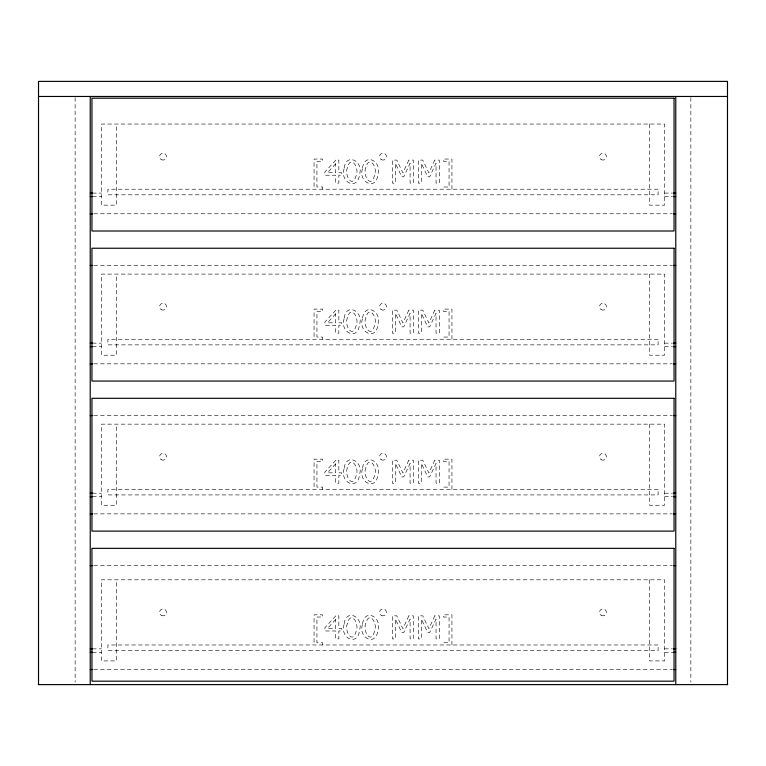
<?xml version="1.0" encoding="UTF-8"?>
<svg xmlns="http://www.w3.org/2000/svg" width="766" height="766" viewBox="0 0 766 766"><rect width="100%" height="100%" fill="white"/><g stroke="black" fill="none" stroke-linecap="round" stroke-linejoin="round"><path stroke-width="0.57" stroke-dasharray="3.83 2.87" d="M92.466 193.089L101.428 193.089M664.572 193.089L672.414 193.089M92.466 196.536L101.428 196.536M664.572 196.536L672.414 196.536M93.806 213.771L672.194 213.771M93.806 265.476L672.194 265.476M92.466 343.149L101.428 343.149M664.572 343.149L672.414 343.149M92.466 346.596L101.428 346.596M664.572 346.596L672.414 346.596M93.806 363.831L672.194 363.831M93.806 415.536L672.194 415.536M92.466 493.199L101.428 493.199M664.572 493.199L672.414 493.199M92.466 496.646L101.428 496.646M664.572 496.646L672.414 496.646M93.806 513.881L672.194 513.881M93.806 565.586L672.194 565.586M92.466 648.85L101.428 648.85M664.572 648.85L672.414 648.85M92.466 652.297L101.428 652.297M664.572 652.297L673.534 652.297M93.806 669.532L672.194 669.532M690.855 97.665L690.855 682.219M649.491 124.044L649.491 205.154L664.572 205.154L664.572 124.044L101.428 124.044L101.428 205.154L116.509 205.154L116.509 124.044M649.491 274.094L649.491 355.213L664.572 355.213L664.572 274.094L101.428 274.094L101.428 355.213L116.509 355.213L116.509 274.094M649.491 424.153L649.491 505.263L664.572 505.263L664.572 424.153L101.428 424.153L101.428 505.263L116.509 505.263L116.509 424.153M649.491 579.805L649.491 660.914L664.572 660.914L664.572 579.805L101.428 579.805L101.428 660.914L116.509 660.914L116.509 579.805M451.94 189.212L451.94 159.05L443.39 159.05L443.39 161.262L449.058 161.262L449.058 187L443.39 187L443.39 189.212M451.94 339.271L451.94 309.11L443.39 309.11L443.39 311.322L449.058 311.322L449.058 337.05L443.39 337.05L443.39 339.271M451.94 489.321L451.94 459.16L443.39 459.16L443.39 461.371L449.058 461.371L449.058 487.109L443.39 487.109L443.39 489.321M451.94 644.972L451.94 614.811L443.39 614.811L443.39 617.023L449.058 617.023L449.058 642.76L443.39 642.76L443.39 644.972M322.61 189.212L322.61 187L316.942 187L316.942 161.262L322.61 161.262L322.61 159.05L314.06 159.05L314.06 189.212M322.61 339.271L322.61 337.05L316.942 337.05L316.942 311.322L322.61 311.322L322.61 309.11L314.06 309.11L314.06 339.271M322.61 489.321L322.61 487.109L316.942 487.109L316.942 461.371L322.61 461.371L322.61 459.16L314.06 459.16L314.06 489.321M322.61 644.972L322.61 642.76L316.942 642.76L316.942 617.023L322.61 617.023L322.61 614.811L314.06 614.811L314.06 644.972M75.135 97.665L75.145 682.219M344.087 168.731C339.577 182.337 357.933 191.261 359.503 174.504C363.984 160.937 345.648 151.984 344.087 168.731M344.087 318.78C339.577 332.387 357.933 341.31 359.503 324.564C363.984 310.996 345.648 302.034 344.087 318.78M344.087 468.83C339.577 482.436 357.933 491.36 359.503 474.614C363.984 461.046 345.648 452.093 344.087 468.83M362.471 168.731C357.961 182.337 376.317 191.261 377.877 174.504C382.368 160.937 364.032 151.984 362.471 168.731M344.087 624.491C339.577 638.088 357.933 647.021 359.503 630.265C363.984 616.697 345.648 607.744 344.087 624.491M362.471 318.78C357.961 332.387 376.317 341.31 377.877 324.564C382.368 310.996 364.032 302.034 362.471 318.78M362.471 468.83C357.961 482.436 376.317 491.36 377.877 474.614C382.368 461.046 364.032 452.093 362.471 468.83M362.471 624.491C357.961 638.088 376.317 647.021 377.877 630.265C382.368 616.697 364.032 607.744 362.471 624.491M347.486 167.582C344.011 174.983 352.427 189.25 356.085 175.74C359.876 168.367 350.838 154.043 347.486 167.582M347.486 317.631C344.011 325.033 352.427 339.3 356.085 325.799C359.876 318.417 350.838 304.102 347.486 317.631M347.486 467.691C344.011 475.083 352.427 489.359 356.085 475.849C359.876 468.476 350.838 454.152 347.486 467.691M365.87 167.582C362.385 174.983 370.811 189.25 374.469 175.74C378.26 168.367 369.222 154.043 365.87 167.582M347.486 623.342C344.011 630.734 352.427 645.01 356.085 631.5C359.876 624.127 350.838 609.803 347.486 623.342M365.87 317.631C362.385 325.033 370.811 339.3 374.469 325.799C378.26 318.417 369.222 304.102 365.87 317.631M365.87 467.691C362.385 475.083 370.811 489.359 374.469 475.849C378.26 468.476 369.222 454.152 365.87 467.691M365.87 623.342C362.385 630.734 370.811 645.01 374.469 631.5C378.26 624.127 369.222 609.803 365.87 623.342M408.833 160.094L402.926 172.924L396.807 160.094L392.374 160.094L392.374 183.141L395.409 183.141L395.409 163.282L401.748 176.793L403.72 176.793L410.097 163.282L410.097 183.141L413.353 183.141L413.353 160.094L408.833 160.094M434.772 160.094L428.874 172.924L422.755 160.094L418.313 160.094L418.313 183.141L421.357 183.141L421.357 163.282L427.687 176.793L429.659 176.793L436.046 163.282L436.046 183.141L439.301 183.141L439.301 160.094L434.772 160.094M408.833 310.144L402.926 322.974L396.807 310.144L392.374 310.144L392.374 333.2L395.409 333.2L395.409 313.332L401.748 326.852L403.72 326.852L410.097 313.332L410.097 333.2L413.353 333.2L413.353 310.144L408.833 310.144M434.772 310.144L428.874 322.974L422.755 310.144L418.313 310.144L418.313 333.2L421.357 333.2L421.357 313.332L427.687 326.852L429.659 326.852L436.046 313.332L436.046 333.2L439.301 333.2L439.301 310.144L434.772 310.144M408.833 460.194L402.926 473.034L396.807 460.194L392.374 460.194L392.374 483.25L395.409 483.25L395.409 463.382L401.748 476.902L403.72 476.902L410.097 463.382L410.097 483.25L413.353 483.25L413.353 460.194L408.833 460.194M434.772 460.194L428.874 473.034L422.755 460.194L418.313 460.194L418.313 483.25L421.357 483.25L421.357 463.382L427.687 476.902L429.659 476.902L436.046 463.382L436.046 483.25L439.301 483.25L439.301 460.194L434.772 460.194M408.833 615.845L402.926 628.685L396.807 615.845L392.374 615.845L392.374 638.901L395.409 638.901L395.409 619.033L401.748 632.553L403.72 632.553L410.097 619.033L410.097 638.901L413.353 638.901L413.353 615.845L408.833 615.845M434.772 615.845L428.874 628.685L422.755 615.845L418.313 615.845L418.313 638.901L421.357 638.901L421.357 619.033L427.687 632.553L429.659 632.553L436.046 619.033L436.046 638.901L439.301 638.901L439.301 615.845L434.772 615.845M335.7 163.733L327.446 172.743L335.7 172.743L335.7 163.733M335.7 313.782L327.446 322.792L335.7 322.792L335.7 313.782M335.7 463.832L327.446 472.842L335.7 472.842L335.7 463.832M335.7 619.483L327.446 628.493L335.7 628.493L335.7 619.483M335.834 160.094L324.88 171.967L324.88 175.213L335.7 175.213L335.7 183.141L338.85 183.141L338.85 175.213L341.76 175.213L341.76 172.743L338.85 172.743L338.85 160.094L335.834 160.094M335.834 310.144L324.88 322.017L324.88 325.272L335.7 325.272L335.7 333.2L338.85 333.2L338.85 325.272L341.76 325.272L341.76 322.792L338.85 322.792L338.85 310.144L335.834 310.144M335.834 460.194L324.88 472.067L324.88 475.322L335.7 475.322L335.7 483.25L338.85 483.25L338.85 475.322L341.76 475.322L341.76 472.842L338.85 472.842L338.85 460.194L335.834 460.194M335.834 615.845L324.88 627.727L324.88 630.973L335.7 630.973L335.7 638.901L338.85 638.901L338.85 630.973L341.76 630.973L341.76 628.493L338.85 628.493L338.85 615.845L335.834 615.845M658.109 189.212L107.891 189.212L107.891 194.813L658.109 194.813L658.109 189.212M658.109 339.271L107.891 339.271L107.891 344.872L658.109 344.872L658.109 339.271M658.109 489.321L107.891 489.321L107.891 494.922L658.109 494.922L658.109 489.321M658.109 644.972L107.891 644.972L107.891 650.573L658.109 650.573L658.109 644.972M601.233 159.615A3.447 3.447 0 0 0 606.413 156.628A3.447 3.447 0 0 0 601.233 153.64A3.447 3.447 0 0 0 601.233 159.615M381.276 159.615A3.447 3.447 0 0 0 386.447 156.628A3.447 3.447 0 0 0 381.276 153.64A3.447 3.447 0 0 0 381.276 159.615M161.32 159.615A3.447 3.447 0 0 0 166.481 156.628A3.447 3.447 0 0 0 161.32 153.64A3.447 3.447 0 0 0 161.32 159.615M601.233 309.665A3.447 3.447 0 0 0 606.413 306.678A3.447 3.447 0 0 0 601.233 303.7A3.447 3.447 0 0 0 601.233 309.665M381.276 309.665A3.447 3.447 0 0 0 386.447 306.678A3.447 3.447 0 0 0 381.276 303.7A3.447 3.447 0 0 0 381.276 309.665M161.31 309.665A3.447 3.447 0 0 0 166.49 306.678A3.447 3.447 0 0 0 161.31 303.7A3.447 3.447 0 0 0 161.31 309.665M601.233 459.715A3.447 3.447 0 0 0 606.413 456.737A3.447 3.447 0 0 0 601.233 453.75A3.447 3.447 0 0 0 601.233 459.715M381.276 459.715A3.447 3.447 0 0 0 386.447 456.737A3.447 3.447 0 0 0 381.276 453.75A3.447 3.447 0 0 0 381.276 459.715M161.32 459.715A3.447 3.447 0 0 0 166.49 456.737A3.447 3.447 0 0 0 161.32 453.75A3.447 3.447 0 0 0 161.32 459.715M601.233 615.376A3.447 3.447 0 0 0 606.413 612.388A3.447 3.447 0 0 0 601.233 609.401A3.447 3.447 0 0 0 601.233 615.376M381.276 615.376A3.447 3.447 0 0 0 386.447 612.388A3.447 3.447 0 0 0 381.276 609.401A3.447 3.447 0 0 0 381.276 615.376M161.31 615.376A3.447 3.447 0 0 0 166.49 612.388A3.447 3.447 0 0 0 161.31 609.401A3.447 3.447 0 0 0 161.31 615.376"/><path stroke-width="1.15" d="M38.52 96.468L727.48 96.468M90.225 193.089L92.466 193.089M673.534 193.089L675.775 193.089M90.225 196.536L92.466 196.536M673.534 196.536L675.775 196.536M90.225 213.771L92.609 213.771M673.391 213.771L675.775 213.771M90.225 265.476L92.609 265.476M673.391 265.476L675.775 265.476M90.225 343.149L92.466 343.149M673.534 343.149L675.775 343.149M90.225 346.596L92.466 346.596M673.534 346.596L675.775 346.596M90.225 363.831L92.609 363.831M673.391 363.831L675.775 363.831M90.225 415.536L92.609 415.536M673.391 415.536L675.775 415.536M90.225 493.199L92.466 493.199M673.534 493.199L675.775 493.199M90.225 496.646L92.466 496.646M673.534 496.646L675.775 496.646M90.225 513.881L92.609 513.881M673.391 513.881L675.775 513.881M90.225 565.586L92.609 565.586M673.391 565.586L675.775 565.586M90.225 648.85L92.466 648.85M673.534 648.85L675.775 648.85M90.225 652.297L92.466 652.297M673.534 652.297L675.775 652.297M90.225 669.532L92.609 669.532M673.391 669.532L675.775 669.532M38.3 684.613L727.7 684.613M727.48 684.613L727.48 81.388L38.52 81.388L38.52 684.613M675.775 96.468L675.775 684.613M90.225 96.468L90.225 684.613M674.051 98.192L91.949 98.192L91.949 231.006L674.051 231.006L674.051 98.192M674.051 248.241L91.949 248.241L91.949 381.066L674.051 381.066L674.051 248.241M674.051 398.301L91.949 398.301L91.949 531.116L674.051 531.116L674.051 398.301M674.051 548.351L91.949 548.351L91.949 681.165L674.051 681.165L674.051 548.351"/></g></svg>
